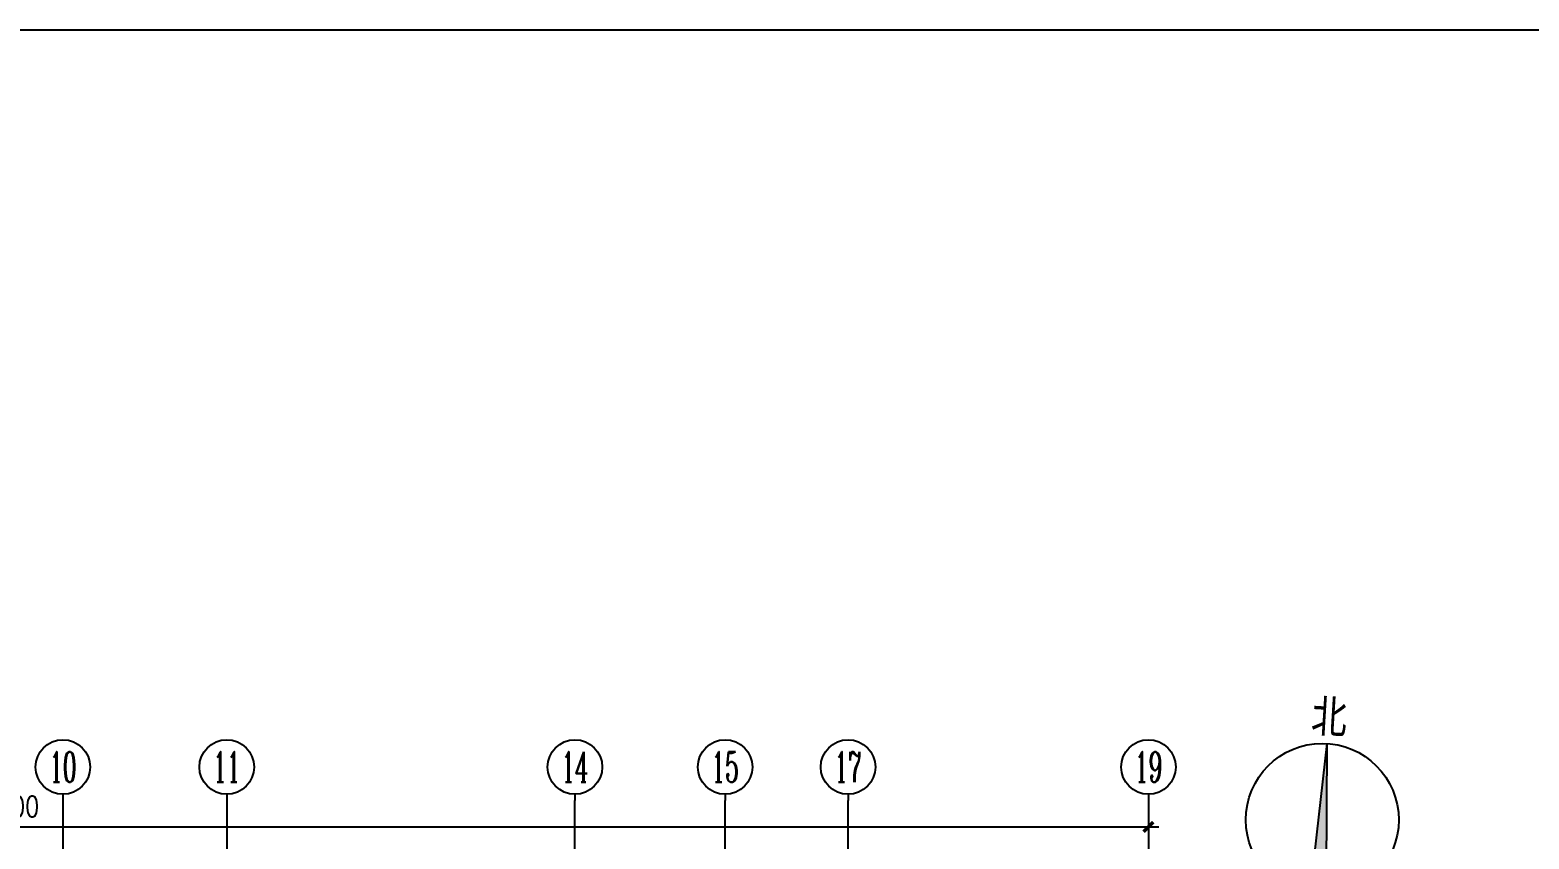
# Model space of a CAD drawing. Extents: x -170759 to 304867, y -311201 to 112352.
# Drawn here: x -65730 to -43773, y -160280 to -148434 of the extents above; entities that cross this region are included whole.
import ezdxf
from ezdxf.enums import TextEntityAlignment as Align

# ---------------------------------------------------------------- set-up
doc = ezdxf.new("R2010")
doc.units = 0
doc.linetypes.add('DOTE', pattern=[2.42, 2, -0.2, 0.02, -0.2])
doc.layers.get('0').update_dxf_attribs({"linetype": 'CONTINUOUS'})
for name, color, linetype in [('AXIS', 3, 'CONTINUOUS'), ('AXIS_TEXT', 7, 'CONTINUOUS'), ('DOTE', 251, 'CONTINUOUS'), ('TEXT', 6, 'CONTINUOUS')]:
    doc.layers.add(name, color=color, linetype=linetype)
doc.styles.add('COMPLEX', font='COMPLEX')
doc.styles.add('DIM_FONT', font='SIMPLEX.shx', dxfattribs={"width": 0.8})
doc.styles.add('LXJ', font='SIMHEI.TTF')
doc.dimstyles.new('AXIS', dxfattribs={"dimtxt": 300, "dimasz": 1, "dimexe": 250, "dimexo": 300, "dimgap": 150, "dimtad": 1, "dimdec": 0, "dimdsep": 46, "dimtxsty": 'DIM_FONT', "dimblk": '_DIMX', "dimblk1": '_DIMX', "dimblk2": '_DIMX', "dimcen": 2.5, "dimse1": 1, "dimse2": 1, "dimclrd": 3, "dimclre": 3, "dimclrt": 7, "dimadec": 0, "dimazin": 0, "dimtfac": 1, "dimtdec": 0, "dimtix": 1, "dimtmove": 2, "dimatfit": 3, "dimldrblk": '_DIMX', "dimfxl": 0, "dimtolj": 1, "dimtzin": 0, "dimarcsym": 0})

# ---------------------------------------------------------------- blocks, each defined once
blk = doc.blocks.new('_DIMX')
blk.add_line((-150, 0), (150, 0))
at = {"const_width": 50}
blk.add_lwpolyline([(-70, -70), (70, 70)], dxfattribs=at)
blk = doc.blocks.new('_AXISO')
blk.add_circle((0, 0), 0.5)
at = {"layer": 'AXIS_TEXT', "style": 'COMPLEX', "width": 1.041667}
blk.add_attdef('A', text='', height=0.56, dxfattribs=at).set_placement((-0.25, -0.28), (0.25, -0.28), align=Align.FIT)

msp = doc.modelspace()

# ---------------------------------------------------------------- linework, layer by layer
msp.add_lwpolyline([(-106475.90084, -148433.63435), (-7968.50893, -148433.63435), (-7968.50893, -217988.05866), (-106475.90084, -217988.05866)], close=True)
at = {"layer": 'AXIS'}
for p, q in [((-65247.73424, -159625.97874), (-65247.73424, -159716.41802)), ((-62847.73424, -159625.97874), (-62847.73424, -159716.41802)), ((-57747.73424, -159625.97874), (-57747.73424, -159716.41802)), ((-55547.73424, -159625.97874), (-55547.73424, -159716.41802)), ((-53747.73424, -159625.97874), (-53747.73424, -159716.41802)), ((-49347.73424, -159625.97874), (-49347.73424, -159716.41802))]:
    msp.add_line(p, q, dxfattribs=at)
at = {"layer": 'DOTE', "linetype": 'DOTE', "ltscale": 0.5}
for p, q in [((-65247.73424, -159716.41802), (-65247.73424, -179578.11172)), ((-62847.73424, -159716.41802), (-62847.73424, -166477.50102)), ((-57747.73424, -164557.50102), (-57747.73424, -159716.41802)), ((-55547.73424, -166357.50102), (-55547.73424, -159716.41802)), ((-53747.73424, -162757.50102), (-53747.73424, -159716.41802)), ((-49347.73424, -159716.41802), (-49347.73424, -179578.11172))]:
    msp.add_line(p, q, dxfattribs=at)
at = {"layer": 'TEXT', "color": 2, "linetype": 'Continuous'}
for q in [(-46988.11755, -161104.65303), (-46748.54842, -161119.02781)]:
    msp.add_line((-46734.55449, -158882.29747), q, dxfattribs=at)
msp.add_circle((-46801.63681, -160000.28672), 1120, dxfattribs=at)
msp.add_solid([(-46734.55449, -158882.29747), (-46988.11755, -161104.65303), (-46748.54842, -161119.02781)], dxfattribs=at)

# ---------------------------------------------------------------- block references
at = {"layer": 'AXIS'}
ref = msp.add_blockref('_AXISO', (-65247.73424, -159225.97874), dxfattribs=dict(at, xscale=800, yscale=800, zscale=800))
ref.add_attrib('A', '10', dxfattribs={"layer": 'AXIS_TEXT', "height": 448, "style": 'COMPLEX', "width": 0.646552}).set_placement((-65447.73424, -159449.97874), (-65047.73424, -159449.97874), align=Align.FIT)
ref = msp.add_blockref('_AXISO', (-62847.73424, -159225.97874), dxfattribs=dict(at, xscale=800, yscale=800, zscale=800))
ref.add_attrib('A', '11', dxfattribs={"layer": 'AXIS_TEXT', "height": 448, "style": 'COMPLEX', "width": 0.78125}).set_placement((-63047.73424, -159449.97874), (-62647.73424, -159449.97874), align=Align.FIT)
ref = msp.add_blockref('_AXISO', (-57747.73424, -159225.97874), dxfattribs=dict(at, xscale=800, yscale=800, zscale=800))
ref.add_attrib('A', '14', dxfattribs={"layer": 'AXIS_TEXT', "height": 448, "style": 'COMPLEX', "width": 0.604839}).set_placement((-57947.73424, -159449.97874), (-57547.73424, -159449.97874), align=Align.FIT)
ref = msp.add_blockref('_AXISO', (-55547.73424, -159225.97874), dxfattribs=dict(at, xscale=800, yscale=800, zscale=800))
ref.add_attrib('A', '15', dxfattribs={"layer": 'AXIS_TEXT', "height": 448, "style": 'COMPLEX', "width": 0.646552}).set_placement((-55747.73424, -159449.97874), (-55347.73424, -159449.97874), align=Align.FIT)
ref = msp.add_blockref('_AXISO', (-53747.73424, -159225.97874), dxfattribs=dict(at, xscale=800, yscale=800, zscale=800))
ref.add_attrib('A', '17', dxfattribs={"layer": 'AXIS_TEXT', "height": 448, "style": 'COMPLEX', "width": 0.646552}).set_placement((-53947.73424, -159449.97874), (-53547.73424, -159449.97874), align=Align.FIT)
ref = msp.add_blockref('_AXISO', (-49347.73424, -159225.97874), dxfattribs=dict(at, xscale=800, yscale=800, zscale=800))
ref.add_attrib('A', '19', dxfattribs={"layer": 'AXIS_TEXT', "height": 448, "style": 'COMPLEX', "width": 0.646552}).set_placement((-49547.73424, -159449.97874), (-49147.73424, -159449.97874), align=Align.FIT)

# ---------------------------------------------------------------- texts
at = {"layer": 'TEXT', "style": 'LXJ', "width": 0.8}
msp.add_text('北', height=480, rotation=356.566218209, dxfattribs=at).set_placement((-46974.20894, -158709.92554))

# ---------------------------------------------------------------- dimensions: what is measured, and where the dimension line sits
at = {"layer": 'AXIS'}
msp.add_linear_dim(base=(-49347.73424, -160103.7681), p1=(-81147.73424, -161620.31286), p2=(-49347.73424, -161620.31286), location=(-66108.83916, -159803.7681), dimstyle='AXIS', dxfattribs=at).render()

doc.saveas('drawing.dxf')
